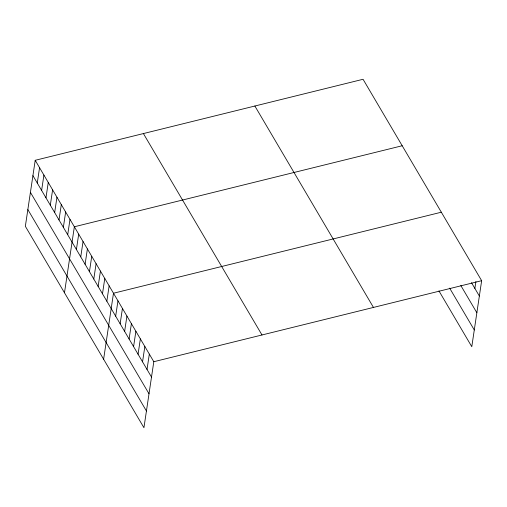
<?xml version="1.0" encoding="UTF-8"?>
<svg xmlns="http://www.w3.org/2000/svg" width="507" height="507" viewBox="0 0 507 507"><rect width="100%" height="100%" fill="white"/><g stroke="black" fill="none" stroke-linecap="round" stroke-linejoin="round"><path stroke-width="0.76" d="M35.211 160.301L25.35 226.306L143.937 427.718L153.805 361.713L35.211 160.301L363.063 79.282L481.65 280.694L471.789 346.699L438.935 290.898M37.271 183.033L39.565 167.69M41.618 190.417L43.913 175.073M45.966 197.806L48.26 182.457M50.313 205.189L52.608 189.846M54.661 212.572L56.955 197.229M59.008 219.962L61.303 204.613M63.356 227.345L65.65 212.002M67.71 234.728L69.998 219.385M64.484 292.773L74.352 226.768L402.197 145.75M76.405 249.501L78.699 234.152M80.752 256.884L83.047 241.541M85.1 264.267L87.394 248.924M89.447 271.657L91.742 256.308M93.795 279.04L96.089 263.697M98.143 286.423L100.437 271.08M102.49 293.813L104.784 278.463M106.844 301.196L109.132 285.853M103.618 359.241L113.486 293.236L441.331 212.211M115.672 316.191L117.96 300.847M120.153 323.802L122.441 308.452M124.627 331.407L126.921 316.064M129.108 339.018L131.402 323.669M133.588 346.623L135.882 331.28M138.069 354.235L140.363 338.891M142.549 361.846L144.844 346.496M147.03 369.451L149.324 354.108M474.875 288.432L475.908 281.524M153.805 361.713L481.65 280.694M471.516 282.722L479.356 296.037M460.806 285.492L476.859 312.756M449.646 288.128L474.286 329.981M254.869 106.02L373.463 307.432M143.405 133.563L261.992 334.981M32.923 175.65L151.511 377.062M30.42 192.368L149.014 393.781M27.847 209.587L146.434 411"/></g></svg>
